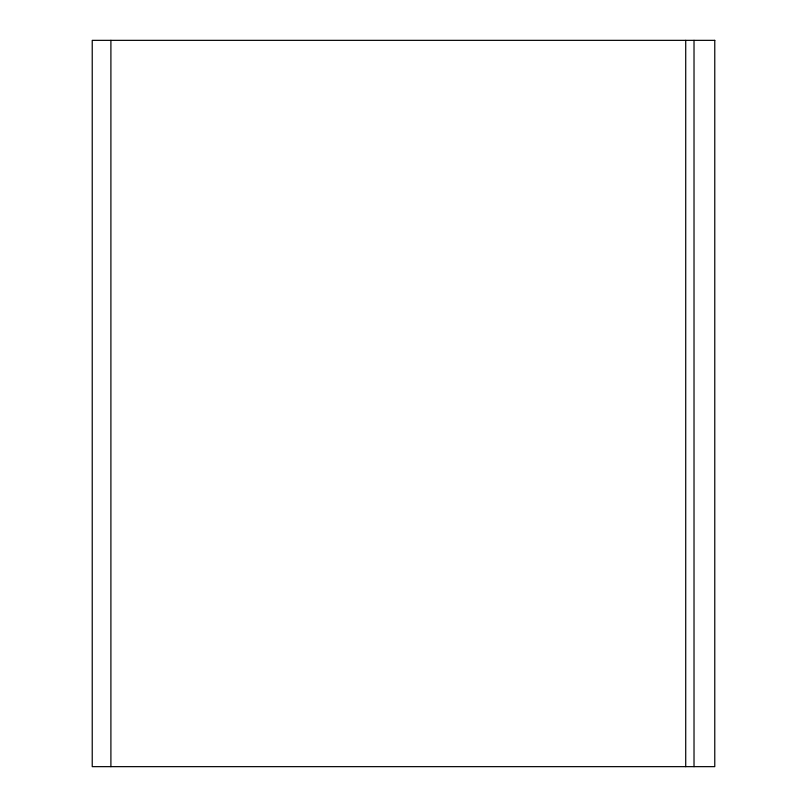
<?xml version="1.0" encoding="UTF-8"?>
<svg xmlns="http://www.w3.org/2000/svg" width="807" height="807" viewBox="0 0 807 807"><rect width="100%" height="100%" fill="white"/><g stroke="black" fill="none" stroke-linecap="round" stroke-linejoin="round"><path stroke-width="1.21" d="M694.02 40.35L694.02 766.65M685.718 40.35L685.718 766.65M110.902 40.35L110.902 766.65M714.77 40.35L92.23 40.35L92.23 766.65L714.77 766.65L714.77 40.35"/></g></svg>
